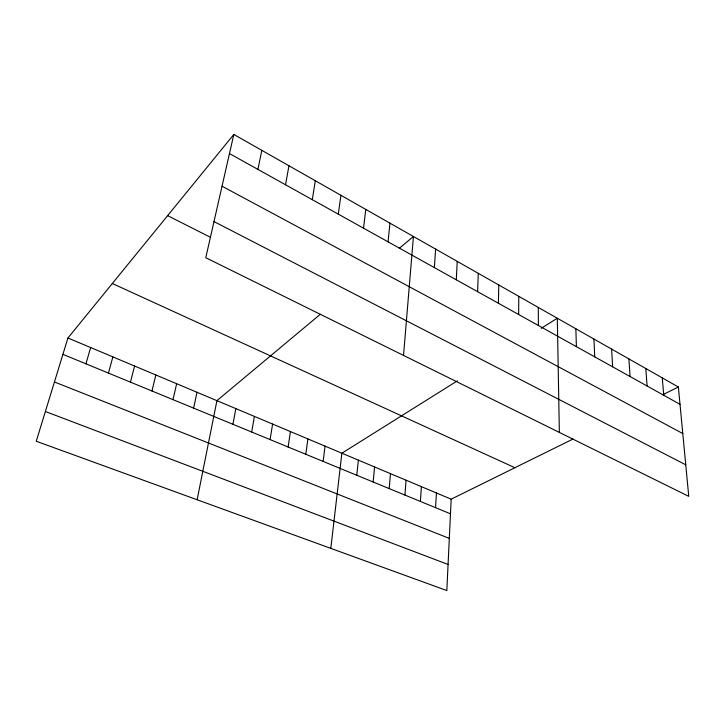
<?xml version="1.0" encoding="UTF-8"?>
<svg xmlns="http://www.w3.org/2000/svg" width="725" height="725" viewBox="0 0 725 725"><rect width="100%" height="100%" fill="white"/><g stroke="black" fill="none" stroke-linecap="round" stroke-linejoin="round"><path stroke-width="1.09" d="M518.647 314.514L518.792 296.353M498.392 303.24L498.8 284.988M477.621 291.677L478.282 273.334M572.986 439.051L451.177 499.172L446.827 590.558L36.25 441.253L67.932 337.995L233.822 134.442L678.373 387.023L688.75 496.353L205.773 257.71L233.822 134.442M456.288 279.805L457.23 261.381M435.58 507.672L436.414 492.964M420.4 501.428L421.379 486.638M434.384 267.616L435.625 249.101M404.94 495.066L406.063 480.195M403.526 355.422L413.431 236.495L399.248 248.349M389.189 488.587L390.467 473.633M373.139 481.989L374.571 466.954M388.056 241.833L389.941 223.146M356.791 475.256L358.386 460.148M330.817 548.372L341.883 453.207L457.357 380.861M363.533 228.185L365.772 209.416M323.123 461.408L325.063 446.129M338.294 214.138L340.913 195.288M305.796 454.276L307.917 438.924M288.115 447.008L290.435 431.565M312.303 199.674L315.321 180.743M270.09 439.586L272.6 424.071M251.693 432.018L254.412 416.422M285.523 184.766L288.958 165.771M232.924 424.297L235.852 408.619M197.127 499.752L216.92 400.653L320.396 314.215M257.928 169.414L261.807 150.338M193.611 408.121L196.992 392.27M173.012 399.647L176.646 383.715M151.96 390.993L155.848 374.97M130.446 382.138L134.596 366.034M108.442 373.085L112.864 356.89M85.94 363.823L90.652 347.556M541.24 328.298L557.308 318.239L559.356 432.417M662.686 394.772L678.373 387.023M45.376 411.501L448.068 564.467M54.438 381.975L449.31 538.385M62.912 354.353L450.479 513.808M67.932 337.995L451.177 499.172M112.339 283.502L514.886 467.725M167.647 215.633L210.268 237.211M213.993 221.578L685.759 464.816M222.04 186.216L682.787 433.55M229.472 153.573L680.014 404.323M662.269 377.87L663.747 395.261M645.785 368.508L647.099 385.999M628.919 358.929L630.052 376.511M611.655 349.115L612.598 366.796M593.974 339.073L594.717 356.845M575.858 328.778L576.402 346.65M538.285 307.427L538.385 325.498"/></g></svg>
